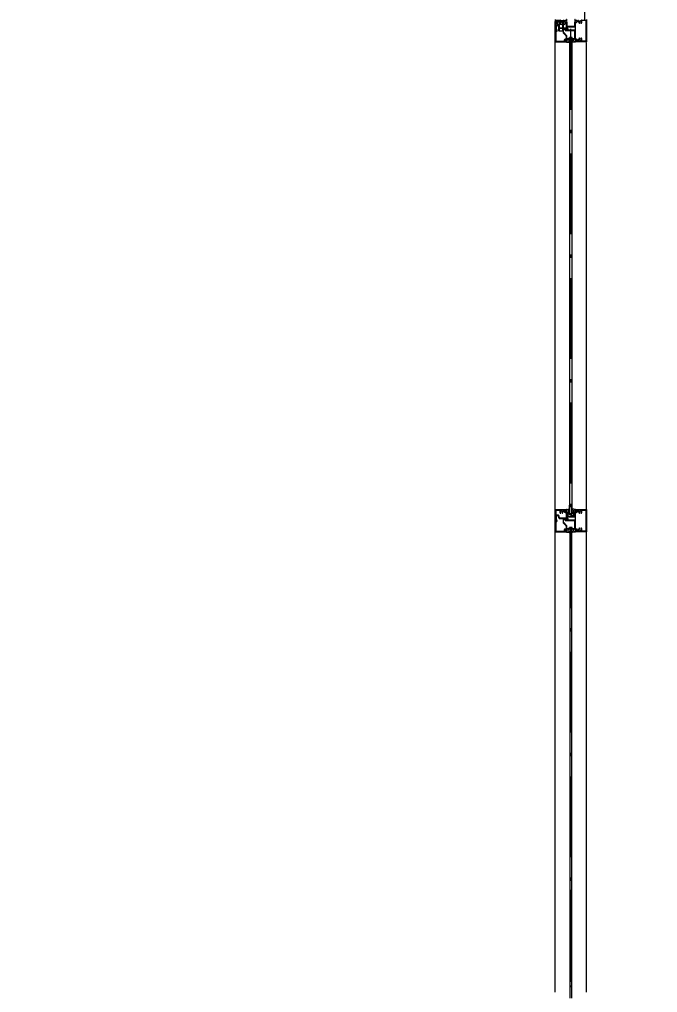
# Model space of a CAD drawing. Header units: millimetres. Extents: x -13466 to 37833, y -11727 to 34084.
# Drawn here: x 15923 to 17344, y 11163 to 13331 of the extents above; entities that cross this region are included whole.
import ezdxf

# ---------------------------------------------------------------- set-up
doc = ezdxf.new("R2010")
doc.units = ezdxf.units.MM
doc.header["$LTSCALE"] = 30
doc.header["$PDSIZE"] = 300
doc.linetypes.add('SXF_一点短鎖線', pattern=[9.25, 6, -1.5, 0.25, -1.5])
for name, color, linetype, lineweight in [('D-BMK', 2, 'SXF_一点短鎖線', 13), ('D-STR-DIM', 7, 'Continuous', 13), ('D-STR-STR1', 2, 'Continuous', 13)]:
    doc.layers.add(name, color=color, linetype=linetype, lineweight=lineweight)
doc.styles.add('MS ゴシック', font='MS Gothic.ttf')
doc.dimstyles.new('DIM-30-F', dxfattribs={"dimscale": 30, "dimtxt": 3.5, "dimasz": 2.5, "dimexe": 0, "dimexo": 2, "dimgap": 0.8, "dimtad": 1, "dimdec": 0, "dimzin": 0, "dimdsep": 46, "dimtxsty": 'MS ゴシック', "dimblk": 'OPEN', "dimcen": 0.1, "dimaunit": 1, "dimadec": 4, "dimazin": 0, "dimtfac": 1, "dimtdec": 0, "dimtmove": 2, "dimatfit": 3, "dimldrblk": 'OPEN', "dimfxl": 1, "dimtolj": 1, "dimtzin": 0, "dimlwd": -1, "dimlwe": -1, "dimarcsym": 2})

# ---------------------------------------------------------------- blocks, each defined once
blk = doc.blocks.new('_Open')
at = {"color": 0, "linetype": 'ByBlock', "lineweight": -2}
for p, q in [((-1, 0.167), (0, 0)), ((-1, -0.167), (0, 0)), ((0, 0), (-1, 0))]:
    blk.add_line(p, q, dxfattribs=at)
blk = doc.blocks.new('*D16')
at = {"layer": 'D-STR-DIM', "color": 0, "transparency": 16777216}
for p, q in [((10066.3, 11898), (10066.3, 11838)), ((10282.3, 11898), (10282.3, 11838)), ((10207.3, 11838), (10141.3, 11838))]:
    blk.add_line(p, q, dxfattribs=at)
at = {"layer": 'Defpoints', "color": 0, "transparency": 16777216}
for p in [(10066.3, 11838), (10066.3, 11838), (10282.3, 11838)]:
    blk.add_point(p, dxfattribs=at)
at = {"layer": 'D-STR-DIM', "color": 0, "transparency": 16777216, "xscale": 75, "yscale": 75, "zscale": 75, "rotation": 180}
blk.add_blockref('_Open', (10066.3, 11838), dxfattribs=at)
at = {"layer": 'D-STR-DIM', "color": 0, "transparency": 16777216, "xscale": 75, "yscale": 75, "zscale": 75}
blk.add_blockref('_Open', (10282.3, 11838), dxfattribs=at)
at = {"layer": 'D-STR-DIM', "color": 0, "transparency": 16777216, "insert": (10174.3, 12031.5), "char_height": 105, "width": 28696.388, "attachment_point": 5, "style": 'MS ゴシック'}
blk.add_mtext('\\A1;216', dxfattribs=at)
blk = doc.blocks.new('*D19')
at = {"layer": 'D-STR-DIM', "color": 0, "transparency": 16777216}
for p, q in [((9666.3, 12498), (9666.3, 12587)), ((9741.3, 12587), (9991.3, 12587)), ((10066.3, 12498), (10066.3, 12587))]:
    blk.add_line(p, q, dxfattribs=at)
at = {"layer": 'Defpoints', "color": 0, "transparency": 16777216}
for p in [(10066.3, 12587), (9666.3, 12438), (10066.3, 12438)]:
    blk.add_point(p, dxfattribs=at)
at = {"layer": 'D-STR-DIM', "color": 0, "transparency": 16777216, "xscale": 75, "yscale": 75, "zscale": 75, "rotation": 180}
blk.add_blockref('_Open', (9666.3, 12587), dxfattribs=at)
at = {"layer": 'D-STR-DIM', "color": 0, "transparency": 16777216, "xscale": 75, "yscale": 75, "zscale": 75}
blk.add_blockref('_Open', (10066.3, 12587), dxfattribs=at)
at = {"layer": 'D-STR-DIM', "color": 0, "transparency": 16777216, "insert": (9866.3, 12663.5), "char_height": 105, "width": 28854.797, "attachment_point": 5, "style": 'MS ゴシック'}
blk.add_mtext('\\A1;400', dxfattribs=at)
blk = doc.blocks.new('*D20')
at = {"layer": 'D-STR-DIM', "color": 0, "transparency": 16777216}
for p, q in [((8743.3, 12827.5), (8769.9, 12881.2)), ((8837.1, 12848), (9599.1, 12471.3)), ((9692.9, 12491.8), (9666.3, 12438))]:
    blk.add_line(p, q, dxfattribs=at)
at = {"layer": 'Defpoints', "color": 0, "transparency": 16777216}
for p in [(8769.9, 12881.2), (9666.3, 12438), (9666.3, 12438)]:
    blk.add_point(p, dxfattribs=at)
at = {"layer": 'D-STR-DIM', "color": 0, "transparency": 16777216, "xscale": 75, "yscale": 75, "zscale": 75}
for p, rotation in [((8769.9, 12881.2), 153.6900675261025), ((9666.3, 12438), 333.6900675261025)]:
    blk.add_blockref('_Open', p, dxfattribs=dict(at, rotation=rotation))
at = {"layer": 'D-STR-DIM', "color": 0, "transparency": 16777216, "insert": (9252, 12728.2), "char_height": 105, "width": 46998.713, "attachment_point": 5, "rotation": 333.6901, "style": 'MS ゴシック'}
blk.add_mtext('\\A1;R1000', dxfattribs=at)
blk = doc.blocks.new('*D36')
at = {"layer": 'D-STR-DIM', "color": 0, "transparency": 16777216}
for p, q in [((17517.8, 5420.1), (17309, 5420.1)), ((17309, 4995.1), (17309, 5345.1)), ((17552.8, 4920.1), (17309, 4920.1))]:
    blk.add_line(p, q, dxfattribs=at)
at = {"layer": 'Defpoints', "color": 0, "transparency": 16777216}
for p in [(17309, 5420.1), (17577.8, 5420.1), (17612.8, 4920.1)]:
    blk.add_point(p, dxfattribs=at)
at = {"layer": 'D-STR-DIM', "color": 0, "transparency": 16777216, "xscale": 75, "yscale": 75, "zscale": 75}
for p, rotation in [((17309, 5420.1), 90), ((17309, 4920.1), 270)]:
    blk.add_blockref('_Open', p, dxfattribs=dict(at, rotation=rotation))
at = {"layer": 'D-STR-DIM', "color": 0, "transparency": 16777216, "insert": (17232.5, 5170.1), "char_height": 105, "width": 18546.031, "attachment_point": 5, "rotation": 90, "style": 'MS ゴシック'}
blk.add_mtext('\\A1;50', dxfattribs=at)

msp = doc.modelspace()

# ---------------------------------------------------------------- linework, layer by layer
at = {"layer": 'D-BMK', "linetype": 'SXF_一点短鎖線', "lineweight": 9}
msp.add_line((17150.939, 8967.227), (17150.939, 15218.012), dxfattribs=at)
at = {"layer": 'D-STR-STR1', "linetype": 'Continuous', "lineweight": 9}
for p, q in [((17181.949, 13330.806), (17181.949, 13430.806)), ((17116.639, 13306.106), (17116.639, 13330.506)), ((17185.939, 13330.506), (17185.939, 13281.106)), ((17118.039, 13318.106), (17118.039, 13329.106)), ((17122.777, 13316.406), (17118.139, 13316.406)), ((17118.139, 13316.406), (17118.139, 13310.106)), ((17118.139, 13310.106), (17119.122, 13306.436)), ((17118.339, 13329.406), (17126.807, 13329.406)), ((17122.705, 13317.806), (17118.339, 13317.806)), ((17138.898, 13327.806), (17120.239, 13327.806)), ((17138.639, 13327.806), (17120.239, 13327.806)), ((17120.239, 13327.806), (17120.239, 13320.706)), ((17136.339, 13319.806), (17122.539, 13319.806)), ((17125.027, 13310.651), (17123.252, 13316.062)), ((17124.439, 13305.569), (17124.439, 13320.806)), ((17126.041, 13312.051), (17124.605, 13316.429)), ((17124.839, 13327.806), (17124.839, 13320.706)), ((17125.439, 13304.569), (17125.439, 13320.806)), ((17142.139, 13310.306), (17125.502, 13310.306)), ((17140.239, 13311.706), (17126.516, 13311.706)), ((17127.439, 13325.306), (17127.746, 13325.806)), ((17127.746, 13324.806), (17127.439, 13325.306)), ((17129.439, 13327.5), (17129.939, 13327.806)), ((17129.939, 13327.806), (17130.439, 13327.5)), ((17132.133, 13325.806), (17132.439, 13325.306)), ((17132.439, 13325.306), (17132.133, 13324.806)), ((17133.439, 13304.569), (17133.439, 13320.806)), ((17133.678, 13308.606), (17133.678, 13301.522)), ((17133.689, 13325.306), (17133.689, 13327.781)), ((17134.039, 13327.806), (17134.039, 13320.706)), ((17134.439, 13305.569), (17134.439, 13320.806)), ((17135.378, 13308.606), (17139.778, 13308.606)), ((17138.684, 13309.806), (17135.678, 13309.806)), ((17140.939, 13328.606), (17138.539, 13328.606)), ((17138.539, 13325.806), (17140.939, 13325.806)), ((17138.539, 13324.406), (17139.739, 13324.406)), ((17138.639, 13320.706), (17138.639, 13327.806)), ((17140.178, 13309.806), (17139.684, 13309.806)), ((17139.778, 13308.606), (17140.239, 13307.756)), ((17140.539, 13323.606), (17140.539, 13312.006)), ((17140.939, 13328.406), (17140.939, 13328.606)), ((17141.139, 13328.406), (17140.939, 13328.406)), ((17140.939, 13325.806), (17140.939, 13326.006)), ((17140.939, 13326.006), (17141.139, 13326.006)), ((17141.178, 13308.806), (17141.178, 13307.994)), ((17141.539, 13312.006), (17141.539, 13314.106)), ((17141.839, 13314.406), (17160.039, 13314.406)), ((17142.139, 13311.706), (17141.839, 13311.706)), ((17141.939, 13330.006), (17141.939, 13329.206)), ((17141.939, 13325.206), (17141.939, 13317.806)), ((17143.939, 13315.806), (17157.939, 13315.806)), ((17145.039, 13307.506), (17145.039, 13308.806)), ((17159.939, 13329.206), (17159.939, 13330.006)), ((17159.939, 13317.806), (17159.939, 13325.206)), ((17160.339, 13314.106), (17160.339, 13307.506)), ((17160.939, 13328.406), (17160.739, 13328.406)), ((17160.739, 13326.006), (17160.939, 13326.006)), ((17163.339, 13328.606), (17160.939, 13328.606)), ((17160.939, 13328.606), (17160.939, 13328.406)), ((17160.939, 13326.006), (17160.939, 13325.806)), ((17160.939, 13325.806), (17163.339, 13325.806)), ((17161.339, 13288.006), (17161.339, 13323.606)), ((17162.139, 13324.406), (17163.339, 13324.406)), ((17166.139, 13327.206), (17166.139, 13327.781)), ((17168.189, 13327.781), (17168.189, 13325.306)), ((17169.439, 13325.306), (17169.746, 13325.806)), ((17169.746, 13324.806), (17169.439, 13325.306)), ((17171.439, 13327.5), (17171.939, 13327.806)), ((17171.939, 13327.806), (17172.439, 13327.5)), ((17174.133, 13325.806), (17174.439, 13325.306)), ((17174.439, 13325.306), (17174.133, 13324.806)), ((17175.072, 13329.406), (17184.239, 13329.406)), ((17184.539, 13329.106), (17184.539, 13282.506)), ((17116.678, 13305.601), (17117.365, 13281.292)), ((17119.249, 13305.542), (17116.922, 13305.801)), ((17118.639, 13305.806), (17116.939, 13305.806)), ((17118.504, 13283.464), (17117.949, 13303.108)), ((17118.673, 13307.691), (17119.249, 13305.542)), ((17119.529, 13308.294), (17118.86, 13308.051)), ((17119.149, 13304.342), (17119.249, 13304.342)), ((17120.408, 13305.852), (17119.79, 13308.158)), ((17125.439, 13304.569), (17124.439, 13305.569)), ((17124.439, 13305.569), (17134.49, 13305.569)), ((17133.439, 13304.569), (17125.439, 13304.569)), ((17134.439, 13305.569), (17133.439, 13304.569)), ((17133.82, 13301.173), (17140.637, 13294.165)), ((17134.878, 13302.009), (17134.878, 13308.106)), ((17141.837, 13294.652), (17135.02, 13301.661)), ((17139.978, 13287.006), (17138.578, 13287.006)), ((17139.389, 13307.306), (17142.139, 13307.306)), ((17157.939, 13305.806), (17139.389, 13305.806)), ((17140.778, 13293.816), (17140.778, 13287.806)), ((17141.978, 13286.406), (17141.978, 13294.303)), ((17147.285, 13289.343), (17141.978, 13287.615)), ((17141.978, 13287.615), (17141.978, 13285.122)), ((17145.093, 13285.827), (17147.939, 13288.556)), ((17160.039, 13307.206), (17145.339, 13307.206)), ((17147.633, 13289.303), (17147.285, 13289.343)), ((17147.939, 13288.868), (17147.633, 13289.303)), ((17153.939, 13290.806), (17147.939, 13290.806)), ((17147.939, 13288.556), (17147.939, 13288.868)), ((17148.442, 12229.012), (17148.442, 13289.306)), ((17153.442, 13289.306), (17153.442, 12229.012)), ((17153.939, 13288.868), (17154.246, 13289.303)), ((17153.939, 13288.556), (17153.939, 13288.868)), ((17156.785, 13285.827), (17153.939, 13288.556)), ((17154.246, 13289.303), (17154.594, 13289.343)), ((17154.594, 13289.343), (17159.901, 13287.615)), ((17159.901, 13287.615), (17159.901, 13285.122)), ((17159.939, 13286.406), (17159.939, 13303.806)), ((17163.339, 13287.206), (17162.139, 13287.206)), ((17117.864, 13280.806), (17141.178, 13280.806)), ((17134.478, 13282.006), (17120.003, 13282.006)), ((17135.978, 13284.406), (17135.978, 13283.506)), ((17137.831, 13284.675), (17137.698, 13284.237)), ((17137.698, 13284.237), (17137.871, 13283.76)), ((17138.14, 13285.121), (17137.831, 13284.675)), ((17137.871, 13283.76), (17138.153, 13283.357)), ((17138.775, 13285.452), (17138.14, 13285.121)), ((17138.14, 13285.121), (17138.14, 13285.121)), ((17138.153, 13283.357), (17141.939, 13283.357)), ((17138.578, 13285.806), (17140.978, 13285.806)), ((17140.978, 13283.006), (17138.578, 13283.006)), ((17139.761, 13285.661), (17138.775, 13285.452)), ((17139.256, 13285.121), (17139.761, 13285.661)), ((17141.978, 13285.122), (17139.256, 13285.121)), ((17141.939, 13280.806), (17140.939, 13280.806)), ((17140.939, 13280.806), (17140.939, 13280.696)), ((17140.939, 13280.696), (17140.986, 13280.568)), ((17140.978, 13285.806), (17140.978, 13285.606)), ((17140.978, 13285.606), (17141.178, 13285.606)), ((17141.178, 13283.206), (17140.978, 13283.206)), ((17140.978, 13283.206), (17140.978, 13283.006)), ((17140.986, 13280.568), (17141.103, 13280.499)), ((17141.103, 13280.499), (17147.289, 13279.361)), ((17141.939, 13283.357), (17141.939, 13280.806)), ((17141.978, 13281.606), (17141.978, 13282.406)), ((17144.939, 13285.466), (17144.979, 13285.662)), ((17144.939, 13283.247), (17144.939, 13285.466)), ((17144.979, 13283.051), (17144.939, 13283.247)), ((17144.979, 13285.662), (17145.093, 13285.827)), ((17145.093, 13282.886), (17144.979, 13283.051)), ((17147.939, 13280.156), (17145.093, 13282.886)), ((17147.289, 13279.361), (17147.735, 13279.435)), ((17147.735, 13279.435), (17147.939, 13279.838)), ((17147.939, 13279.838), (17147.939, 13280.156)), ((17147.939, 13279.838), (17147.939, 13280.156)), ((17153.939, 13280.156), (17156.785, 13282.886)), ((17153.939, 13279.838), (17153.939, 13280.156)), ((17154.144, 13279.435), (17153.939, 13279.838)), ((17154.589, 13279.361), (17154.144, 13279.435)), ((17160.776, 13280.499), (17154.589, 13279.361)), ((17156.899, 13285.662), (17156.785, 13285.827)), ((17156.785, 13282.886), (17156.899, 13283.051)), ((17156.939, 13285.466), (17156.899, 13285.662)), ((17156.899, 13283.051), (17156.939, 13283.247)), ((17156.939, 13283.247), (17156.939, 13285.466)), ((17159.901, 13285.122), (17162.623, 13285.121)), ((17163.725, 13283.357), (17159.939, 13283.357)), ((17159.939, 13283.357), (17159.939, 13280.806)), ((17159.939, 13281.606), (17159.939, 13282.406)), ((17159.939, 13280.806), (17160.939, 13280.806)), ((17160.939, 13285.606), (17160.739, 13285.606)), ((17160.739, 13283.206), (17160.939, 13283.206)), ((17185.639, 13280.806), (17160.739, 13280.806)), ((17160.893, 13280.568), (17160.776, 13280.499)), ((17160.939, 13280.696), (17160.893, 13280.568)), ((17160.939, 13285.806), (17160.939, 13285.606)), ((17163.339, 13285.806), (17160.939, 13285.806)), ((17160.939, 13283.206), (17160.939, 13283.006)), ((17160.939, 13283.006), (17163.339, 13283.006)), ((17160.939, 13280.806), (17160.939, 13280.696)), ((17162.623, 13285.121), (17162.118, 13285.661)), ((17162.118, 13285.661), (17163.103, 13285.452)), ((17163.103, 13285.452), (17163.739, 13285.121)), ((17164.008, 13283.76), (17163.725, 13283.357)), ((17163.739, 13285.121), (17163.739, 13285.121)), ((17163.739, 13285.121), (17164.048, 13284.675)), ((17164.18, 13284.237), (17164.008, 13283.76)), ((17164.048, 13284.675), (17164.18, 13284.237)), ((17166.139, 13283.831), (17166.139, 13284.406)), ((17168.189, 13286.306), (17168.189, 13283.831)), ((17169.439, 13286.306), (17169.746, 13286.806)), ((17169.746, 13285.806), (17169.439, 13286.306)), ((17171.939, 13283.806), (17171.439, 13284.113)), ((17172.439, 13284.113), (17171.939, 13283.806)), ((17174.133, 13286.806), (17174.439, 13286.306)), ((17174.439, 13286.306), (17174.133, 13285.806)), ((17184.239, 13282.206), (17175.072, 13282.206)), ((17150.942, 12472.749), (17150.942, 12429.406)), ((17147.942, 12229.306), (17147.942, 12249.029)), ((17148.442, 12229.306), (17148.442, 12249.029)), ((17153.442, 12229.306), (17153.442, 12249.029)), ((17153.942, 12229.306), (17153.942, 12249.029)), ((17116.642, 12214.606), (17116.642, 12239.006)), ((17116.942, 12239.306), (17141.142, 12239.306)), ((17118.042, 12226.606), (17118.042, 12237.606)), ((17118.142, 12224.906), (17118.142, 12218.606)), ((17122.779, 12224.906), (17118.142, 12224.906)), ((17118.342, 12237.906), (17126.809, 12237.906)), ((17122.707, 12226.306), (17118.342, 12226.306)), ((17126.043, 12220.551), (17124.607, 12224.93)), ((17127.442, 12233.806), (17127.748, 12234.306)), ((17127.748, 12233.306), (17127.442, 12233.806)), ((17129.442, 12236), (17129.942, 12236.306)), ((17129.942, 12236.306), (17130.442, 12236)), ((17132.135, 12234.306), (17132.442, 12233.806)), ((17132.442, 12233.806), (17132.135, 12233.306)), ((17133.692, 12233.806), (17133.692, 12236.281)), ((17135.742, 12236.281), (17135.742, 12235.706)), ((17137.701, 12235.875), (17137.873, 12236.353)), ((17137.833, 12235.438), (17137.701, 12235.875)), ((17138.142, 12234.992), (17137.833, 12235.438)), ((17137.873, 12236.353), (17138.156, 12236.756)), ((17138.778, 12234.661), (17138.142, 12234.992)), ((17138.142, 12234.992), (17138.142, 12234.992)), ((17138.156, 12236.756), (17141.942, 12236.756)), ((17140.942, 12237.106), (17138.542, 12237.106)), ((17138.542, 12234.306), (17140.942, 12234.306)), ((17138.542, 12232.906), (17139.742, 12232.906)), ((17139.763, 12234.451), (17138.778, 12234.661)), ((17141.981, 12234.991), (17139.258, 12234.992)), ((17139.258, 12234.992), (17139.763, 12234.451)), ((17140.542, 12232.106), (17140.542, 12220.506)), ((17140.942, 12239.417), (17140.988, 12239.545)), ((17140.942, 12239.306), (17140.942, 12239.417)), ((17141.942, 12239.306), (17140.942, 12239.306)), ((17140.942, 12236.906), (17140.942, 12237.106)), ((17140.942, 12234.506), (17141.142, 12234.506)), ((17140.942, 12234.306), (17140.942, 12234.506)), ((17140.988, 12239.545), (17141.106, 12239.613)), ((17141.106, 12239.613), (17147.292, 12240.752)), ((17141.942, 12236.756), (17141.942, 12239.306)), ((17141.942, 12238.506), (17141.942, 12237.706)), ((17141.942, 12233.706), (17141.942, 12226.306)), ((17141.981, 12232.498), (17141.981, 12234.991)), ((17147.287, 12230.77), (17141.981, 12232.498)), ((17157.942, 12224.306), (17143.942, 12229.306)), ((17157.942, 12229.306), (17143.942, 12229.306)), ((17143.942, 12229.306), (17143.942, 12224.306)), ((17144.982, 12237.062), (17144.942, 12236.866)), ((17144.942, 12236.866), (17144.942, 12234.647)), ((17144.942, 12234.647), (17144.982, 12234.451)), ((17145.096, 12237.227), (17144.982, 12237.062)), ((17144.982, 12234.451), (17145.096, 12234.286)), ((17147.942, 12239.956), (17145.096, 12237.227)), ((17145.096, 12234.286), (17147.942, 12231.556)), ((17147.635, 12230.809), (17147.287, 12230.77)), ((17147.292, 12240.752), (17147.738, 12240.678)), ((17147.942, 12231.245), (17147.635, 12230.809)), ((17147.738, 12240.678), (17147.942, 12240.275)), ((17147.942, 12240.275), (17147.942, 12239.956)), ((17147.942, 12231.556), (17147.942, 12231.245)), ((17153.942, 12229.306), (17147.942, 12229.306)), ((17148.442, 12229.012), (17153.442, 12229.012)), ((17154.146, 12240.678), (17153.942, 12240.275)), ((17153.942, 12240.275), (17153.942, 12239.956)), ((17153.942, 12239.956), (17156.788, 12237.227)), ((17156.788, 12234.286), (17153.942, 12231.556)), ((17153.942, 12231.556), (17153.942, 12231.245)), ((17153.942, 12231.245), (17154.249, 12230.809)), ((17154.592, 12240.752), (17154.146, 12240.678)), ((17154.249, 12230.809), (17154.597, 12230.77)), ((17160.778, 12239.613), (17154.592, 12240.752)), ((17154.597, 12230.77), (17159.903, 12232.498)), ((17156.788, 12237.227), (17156.902, 12237.062)), ((17156.902, 12234.451), (17156.788, 12234.286)), ((17156.902, 12237.062), (17156.942, 12236.866)), ((17156.942, 12234.647), (17156.902, 12234.451)), ((17156.942, 12236.866), (17156.942, 12234.647)), ((17157.942, 12224.306), (17157.942, 12229.306)), ((17159.903, 12234.991), (17162.625, 12234.992)), ((17159.903, 12232.498), (17159.903, 12234.991)), ((17159.942, 12236.756), (17159.942, 12239.306)), ((17159.942, 12239.306), (17160.942, 12239.306)), ((17159.942, 12237.706), (17159.942, 12238.506)), ((17163.728, 12236.756), (17159.942, 12236.756)), ((17159.942, 12226.306), (17159.942, 12233.706)), ((17160.742, 12239.306), (17185.642, 12239.306)), ((17160.942, 12236.906), (17160.742, 12236.906)), ((17160.742, 12234.506), (17160.942, 12234.506)), ((17160.895, 12239.545), (17160.778, 12239.613)), ((17160.942, 12239.417), (17160.895, 12239.545)), ((17160.942, 12239.306), (17160.942, 12239.417)), ((17160.942, 12237.106), (17160.942, 12236.906)), ((17163.342, 12237.106), (17160.942, 12237.106)), ((17160.942, 12234.506), (17160.942, 12234.306)), ((17160.942, 12234.306), (17163.342, 12234.306)), ((17161.342, 12196.506), (17161.342, 12232.106)), ((17162.625, 12234.992), (17162.121, 12234.451)), ((17162.121, 12234.451), (17163.106, 12234.661)), ((17162.142, 12232.906), (17163.342, 12232.906)), ((17163.106, 12234.661), (17163.741, 12234.992)), ((17164.01, 12236.353), (17163.728, 12236.756)), ((17163.741, 12234.992), (17164.051, 12235.438)), ((17163.741, 12234.992), (17163.741, 12234.992)), ((17164.183, 12235.875), (17164.01, 12236.353)), ((17164.051, 12235.438), (17164.183, 12235.875)), ((17166.142, 12235.706), (17166.142, 12236.281)), ((17168.192, 12236.281), (17168.192, 12233.806)), ((17169.442, 12233.806), (17169.748, 12234.306)), ((17169.748, 12233.306), (17169.442, 12233.806)), ((17171.442, 12236), (17171.942, 12236.306)), ((17171.942, 12236.306), (17172.442, 12236)), ((17174.136, 12234.306), (17174.442, 12233.806)), ((17174.442, 12233.806), (17174.136, 12233.306)), ((17175.074, 12237.906), (17184.242, 12237.906)), ((17184.542, 12237.606), (17184.542, 12191.006)), ((17185.942, 12239.006), (17185.942, 12189.606)), ((17116.642, 12214.101), (17117.328, 12189.792)), ((17119.213, 12214.042), (17116.886, 12214.301)), ((17118.642, 12214.306), (17116.942, 12214.306)), ((17118.467, 12191.964), (17117.913, 12211.608)), ((17118.142, 12218.606), (17119.125, 12214.936)), ((17118.824, 12216.551), (17118.596, 12216.342)), ((17118.637, 12216.191), (17119.213, 12214.042)), ((17119.492, 12216.794), (17118.824, 12216.551)), ((17119.112, 12212.842), (17119.213, 12212.842)), ((17120.372, 12214.352), (17119.754, 12216.658)), ((17125.029, 12219.151), (17123.255, 12224.562)), ((17142.142, 12218.806), (17125.504, 12218.806)), ((17140.242, 12220.206), (17126.518, 12220.206)), ((17133.642, 12217.106), (17133.642, 12210.022)), ((17133.642, 12210.022), (17133.692, 12209.767)), ((17133.783, 12209.673), (17140.6, 12202.665)), ((17134.842, 12210.509), (17134.842, 12216.606)), ((17134.842, 12210.509), (17134.892, 12210.254)), ((17141.8, 12203.152), (17134.983, 12210.161)), ((17135.342, 12217.106), (17139.742, 12217.106)), ((17138.647, 12218.306), (17135.642, 12218.306)), ((17139.392, 12215.806), (17142.142, 12215.806)), ((17157.942, 12214.306), (17139.392, 12214.306)), ((17140.142, 12218.306), (17139.647, 12218.306)), ((17139.742, 12217.106), (17140.202, 12216.256)), ((17141.142, 12217.306), (17141.142, 12216.494)), ((17141.542, 12220.506), (17141.542, 12222.606)), ((17141.842, 12222.906), (17160.042, 12222.906)), ((17142.142, 12220.206), (17141.842, 12220.206)), ((17143.942, 12224.306), (17157.942, 12224.306)), ((17143.942, 12224.306), (17157.942, 12224.306)), ((17145.042, 12216.006), (17145.042, 12217.306)), ((17160.042, 12215.706), (17145.342, 12215.706)), ((17159.942, 12194.906), (17159.942, 12212.306)), ((17160.342, 12222.606), (17160.342, 12216.006)), ((17117.828, 12189.306), (17141.142, 12189.306)), ((17134.442, 12190.506), (17119.967, 12190.506)), ((17135.942, 12192.906), (17135.942, 12192.006)), ((17137.833, 12193.175), (17137.701, 12192.737)), ((17137.701, 12192.737), (17137.873, 12192.26)), ((17138.142, 12193.621), (17137.833, 12193.175)), ((17137.873, 12192.26), (17138.156, 12191.857)), ((17138.778, 12193.952), (17138.142, 12193.621)), ((17138.142, 12193.621), (17138.142, 12193.621)), ((17138.156, 12191.857), (17141.942, 12191.857)), ((17139.942, 12195.506), (17138.542, 12195.506)), ((17138.542, 12194.306), (17140.942, 12194.306)), ((17140.942, 12191.506), (17138.542, 12191.506)), ((17139.763, 12194.161), (17138.778, 12193.952)), ((17139.258, 12193.621), (17139.763, 12194.161)), ((17141.981, 12193.622), (17139.258, 12193.621)), ((17140.742, 12202.316), (17140.691, 12202.571)), ((17140.742, 12202.316), (17140.742, 12196.306)), ((17140.942, 12194.306), (17140.942, 12194.106)), ((17140.942, 12194.106), (17141.142, 12194.106)), ((17141.142, 12191.706), (17140.942, 12191.706)), ((17140.942, 12191.706), (17140.942, 12191.506)), ((17141.942, 12189.306), (17140.942, 12189.306)), ((17140.942, 12189.306), (17140.942, 12189.196)), ((17140.942, 12189.196), (17140.988, 12189.068)), ((17140.988, 12189.068), (17141.106, 12188.999)), ((17141.106, 12188.999), (17147.292, 12187.861)), ((17141.942, 12202.803), (17141.891, 12203.059)), ((17141.942, 12194.906), (17141.942, 12202.803)), ((17141.942, 12191.857), (17141.942, 12189.306)), ((17141.942, 12190.106), (17141.942, 12190.906)), ((17147.287, 12197.843), (17141.981, 12196.115)), ((17141.981, 12196.115), (17141.981, 12193.622)), ((17144.942, 12193.966), (17144.982, 12194.162)), ((17144.942, 12191.747), (17144.942, 12193.966)), ((17144.982, 12191.551), (17144.942, 12191.747)), ((17144.982, 12194.162), (17145.096, 12194.327)), ((17145.096, 12191.386), (17144.982, 12191.551)), ((17145.096, 12194.327), (17147.942, 12197.056)), ((17147.942, 12188.656), (17145.096, 12191.386)), ((17147.635, 12197.803), (17147.287, 12197.843)), ((17147.292, 12187.861), (17147.738, 12187.935)), ((17147.942, 12197.368), (17147.635, 12197.803)), ((17147.738, 12187.935), (17147.942, 12188.338)), ((17153.942, 12199.306), (17147.942, 12199.306)), ((17147.942, 12197.056), (17147.942, 12197.368)), ((17147.942, 12188.338), (17147.942, 12188.656)), ((17148.432, 12199.306), (17148.432, 11150.806)), ((17153.432, 11150.806), (17153.432, 12199.306)), ((17153.942, 12197.368), (17154.249, 12197.803)), ((17153.942, 12197.056), (17153.942, 12197.368)), ((17156.788, 12194.327), (17153.942, 12197.056)), ((17153.942, 12188.656), (17156.788, 12191.386)), ((17153.942, 12188.338), (17153.942, 12188.656)), ((17154.146, 12187.935), (17153.942, 12188.338)), ((17154.592, 12187.861), (17154.146, 12187.935)), ((17154.249, 12197.803), (17154.597, 12197.843)), ((17160.778, 12188.999), (17154.592, 12187.861)), ((17154.597, 12197.843), (17159.903, 12196.115)), ((17156.902, 12194.162), (17156.788, 12194.327)), ((17156.788, 12191.386), (17156.902, 12191.551)), ((17156.942, 12193.966), (17156.902, 12194.162)), ((17156.902, 12191.551), (17156.942, 12191.747)), ((17156.942, 12191.747), (17156.942, 12193.966)), ((17159.903, 12196.115), (17159.903, 12193.622)), ((17159.903, 12193.622), (17162.625, 12193.621)), ((17163.728, 12191.857), (17159.942, 12191.857)), ((17159.942, 12191.857), (17159.942, 12189.306)), ((17159.942, 12190.106), (17159.942, 12190.906)), ((17159.942, 12189.306), (17160.942, 12189.306)), ((17160.942, 12194.106), (17160.742, 12194.106)), ((17160.742, 12191.706), (17160.942, 12191.706)), ((17185.642, 12189.306), (17160.742, 12189.306)), ((17160.895, 12189.068), (17160.778, 12188.999)), ((17160.942, 12189.196), (17160.895, 12189.068)), ((17160.942, 12194.306), (17160.942, 12194.106)), ((17163.342, 12194.306), (17160.942, 12194.306)), ((17160.942, 12191.706), (17160.942, 12191.506)), ((17160.942, 12191.506), (17163.342, 12191.506)), ((17160.942, 12189.306), (17160.942, 12189.196)), ((17162.625, 12193.621), (17162.121, 12194.161)), ((17162.121, 12194.161), (17163.106, 12193.952)), ((17163.342, 12195.706), (17162.142, 12195.706)), ((17163.106, 12193.952), (17163.741, 12193.621)), ((17164.01, 12192.26), (17163.728, 12191.857)), ((17163.741, 12193.621), (17163.741, 12193.621)), ((17163.741, 12193.621), (17164.051, 12193.175)), ((17164.183, 12192.737), (17164.01, 12192.26)), ((17164.051, 12193.175), (17164.183, 12192.737)), ((17166.142, 12192.331), (17166.142, 12192.906)), ((17168.192, 12194.806), (17168.192, 12192.331)), ((17169.442, 12194.806), (17169.748, 12195.306)), ((17169.748, 12194.306), (17169.442, 12194.806)), ((17171.942, 12192.306), (17171.442, 12192.613)), ((17172.442, 12192.613), (17171.942, 12192.306)), ((17174.136, 12195.306), (17174.442, 12194.806)), ((17174.442, 12194.806), (17174.136, 12194.306)), ((17184.242, 12190.706), (17175.074, 12190.706)), ((17150.932, 11391.832), (17150.932, 11348.971)), ((17153.439, 11176.28), (17147.939, 11176.28)), ((17153.442, 11177.78), (17147.942, 11177.78)), ((17153.942, 11177.78), (17153.442, 11177.78))]:
    msp.add_line(p, q, dxfattribs=at)
at = {"layer": 'D-STR-STR1', "linetype": 'Continuous'}
for p, q in [((17115.932, 11164.306), (17115.932, 13326.364)), ((17185.942, 11164.306), (17185.942, 13279.606))]:
    msp.add_line(p, q, dxfattribs=at)
at = {"layer": 'D-STR-STR1', "linetype": 'Continuous', "lineweight": 9}
for points in [[(17116.886, 12214.301), (17116.647, 12214.15), (17116.642, 12214.101)], [(17119.754, 12216.658), (17119.509, 12216.8), (17119.492, 12216.794)]]:
    msp.add_lwpolyline(points, dxfattribs=at)
for centre, radius, start, end in [((17116.939, 13330.506), 0.3, 90, 180), ((17141.139, 13330.006), 0.8, 0, 90), ((17160.739, 13330.006), 0.8, 90, 180), ((17185.639, 13330.506), 0.3, 0, 90), ((17118.339, 13329.106), 0.3, 90, 180), ((17118.339, 13318.106), 0.3, 180, 270), ((17122.539, 13323.206), 3.4, 227.299998, 312.700002), ((17124.839, 13327.806), 3, 180, 0), ((17122.705, 13315.806), 2, 18.152707, 90), ((17122.777, 13315.906), 0.5, 18.152707, 90), ((17129.439, 13332.006), 12.2, 247.899999, 292.100001), ((17125.502, 13310.806), 0.5, 198.152707, 270), ((17126.516, 13312.206), 0.5, 198.152707, 270), ((17129.939, 13325.306), 3.75, 133.508291, 225.522489), ((17127.839, 13327.806), 3, 240, 0), ((17126.807, 13328.606), 0.8, 313.508291, 90), ((17127.838, 13323.166), 0.75, 225.522489, 45.522489), ((17129.939, 13325.306), 2.25, 102.839588, 167.160413), ((17129.939, 13325.306), 2.25, 192.839587, 225.522489), ((17130.839, 13327.806), 3, 234.677461, 0), ((17129.939, 13325.306), 2.25, 12.839587, 77.160412), ((17132.041, 13323.166), 0.75, 134.477511, 314.477511), ((17129.939, 13325.306), 2.25, 314.477511, 347.160413), ((17134.039, 13327.806), 3, 237.769049, 0), ((17129.939, 13325.306), 3.75, 314.477511, 0), ((17134.878, 13308.606), 1.2, 99.580503, 180), ((17134.714, 13327.781), 1.025, 0, 180), ((17136.339, 13323.206), 3.4, 227.299998, 312.700002), ((17135.178, 13309.806), 0.5, 0, 181.918245), ((17135.378, 13308.106), 0.5, 90, 180), ((17138.539, 13327.206), 2.8, 180, 270), ((17138.539, 13327.206), 1.4, 90, 270), ((17139.184, 13309.806), 0.5, 0, 180), ((17139.739, 13323.606), 0.8, 0, 90), ((17140.178, 13308.806), 1, 0, 90), ((17140.239, 13312.006), 0.3, 270, 0), ((17141.139, 13329.206), 0.8, 270, 0), ((17141.139, 13325.206), 0.8, 0, 90), ((17141.839, 13314.106), 0.3, 90, 180), ((17141.839, 13312.006), 0.3, 180, 270), ((17143.939, 13317.806), 2, 180, 270), ((17142.139, 13308.806), 2.9, 0, 90), ((17142.139, 13308.806), 1.5, 270, 90), ((17157.939, 13317.806), 2, 270, 0), ((17160.739, 13329.206), 0.8, 180, 270), ((17160.739, 13325.206), 0.8, 90, 180), ((17160.039, 13314.106), 0.3, 0, 90), ((17162.139, 13323.606), 0.8, 90, 180), ((17163.339, 13327.206), 1.4, 270, 90), ((17163.339, 13327.206), 2.8, 270, 0), ((17167.164, 13327.781), 1.025, 0, 180), ((17171.939, 13325.306), 3.75, 180, 225.522489), ((17169.838, 13323.166), 0.75, 225.522489, 45.522489), ((17171.939, 13325.306), 2.25, 102.839588, 167.160413), ((17171.939, 13325.306), 2.25, 192.839587, 225.522489), ((17171.939, 13325.306), 2.25, 12.839587, 77.160412), ((17174.041, 13323.166), 0.75, 134.477511, 314.477511), ((17171.939, 13325.306), 2.25, 314.477511, 347.160413), ((17175.072, 13328.606), 0.8, 90, 226.491709), ((17171.939, 13325.306), 3.75, 314.477511, 46.491709), ((17184.239, 13329.106), 0.3, 0, 90), ((17116.939, 13306.106), 0.3, 180, 270), ((17116.878, 13305.606), 0.2, 77.26538, 181.616975), ((17119.149, 13303.142), 1.2, 90, 181.616975), ((17118.639, 13306.306), 0.5, 270, 14.991716), ((17118.963, 13307.769), 0.3, 110.000001, 195), ((17119.249, 13305.542), 1.2, 270, 15), ((17119.597, 13308.106), 0.2, 15, 110.000001), ((17134.178, 13301.522), 0.5, 180, 224.204274), ((17135.378, 13302.009), 0.5, 180, 224.204274), ((17138.578, 13284.406), 2.6, 90, 180), ((17139.389, 13306.556), 0.75, 90, 270), ((17139.978, 13287.806), 0.8, 270, 0), ((17140.678, 13307.994), 0.5, 208.421509, 0), ((17140.278, 13293.816), 0.5, 0, 44.204274), ((17141.478, 13294.303), 0.5, 0, 44.204274), ((17145.339, 13307.506), 0.3, 180, 270), ((17157.939, 13303.806), 2, 0, 90), ((17160.039, 13307.506), 0.3, 270, 0), ((17162.139, 13288.006), 0.8, 180, 270), ((17163.339, 13284.406), 2.8, 0, 90), ((17171.939, 13286.306), 3.75, 134.477511, 180), ((17169.838, 13288.447), 0.75, 314.477511, 134.477511), ((17171.939, 13286.306), 2.25, 134.477511, 167.160413), ((17174.041, 13288.447), 0.75, 45.522489, 225.522489), ((17171.939, 13286.306), 2.25, 12.839587, 45.522489), ((17171.939, 13286.306), 3.75, 313.508291, 45.522489), ((17117.864, 13281.306), 0.5, 181.616975, 270), ((17120.003, 13283.506), 1.5, 181.616975, 270), ((17134.478, 13283.506), 1.5, 270, 0), ((17138.578, 13284.406), 1.4, 90, 270), ((17141.178, 13286.406), 0.8, 270, 0), ((17141.178, 13282.406), 0.8, 0, 90), ((17141.178, 13281.606), 0.8, 270, 0), ((17160.739, 13286.406), 0.8, 180, 270), ((17160.739, 13282.406), 0.8, 90, 180), ((17160.739, 13281.606), 0.8, 180, 270), ((17163.339, 13284.406), 1.4, 270, 90), ((17167.164, 13283.831), 1.025, 180, 0), ((17171.939, 13286.306), 2.25, 192.839587, 257.160412), ((17171.939, 13286.306), 2.25, 282.839588, 347.160413), ((17175.072, 13283.006), 0.8, 133.508291, 270), ((17184.239, 13282.506), 0.3, 270, 0), ((17185.639, 13281.106), 0.3, 270, 0), ((17116.942, 12239.006), 0.3, 90.000002, 179.999998), ((17118.342, 12237.606), 0.3, 90.000002, 179.999998), ((17118.342, 12226.606), 0.3, 179.999996, 270.000003), ((17122.779, 12224.406), 0.5, 18.152706, 90), ((17129.942, 12233.806), 2.25, 102.839588, 167.160413), ((17129.942, 12233.806), 2.25, 192.839587, 225.522488), ((17129.942, 12233.806), 2.25, 12.839587, 77.160412), ((17129.942, 12233.806), 2.25, 314.477511, 347.160413), ((17129.942, 12233.806), 3.75, 314.477511, 360), ((17171.942, 12233.806), 3.75, 180, 225.522489), ((17171.942, 12233.806), 2.25, 102.839588, 167.160413), ((17171.942, 12233.806), 2.25, 192.839587, 225.522489), ((17171.942, 12233.806), 2.25, 12.839587, 77.160412), ((17171.942, 12233.806), 2.25, 314.477511, 347.160413), ((17184.242, 12237.606), 0.3, 359.999999, 90.000001), ((17185.642, 12239.006), 0.3, 0.000002, 90), ((17116.942, 12214.606), 0.3, 180.000002, 269.999999), ((17119.112, 12211.642), 1.2, 90, 181.616975), ((17118.642, 12214.806), 0.5, 269.999999, 14.991717), ((17125.504, 12219.306), 0.5, 198.152705, 270.000001), ((17126.518, 12220.706), 0.5, 198.152705, 270.000002), ((17135.142, 12218.306), 0.5, 360, 181.918245), ((17140.642, 12216.494), 0.5, 208.421509, 360), ((17140.242, 12220.506), 0.3, 269.999999, 359.999999), ((17141.842, 12222.606), 0.3, 90, 179.999998), ((17141.842, 12220.506), 0.3, 180.000002, 270), ((17145.342, 12216.006), 0.3, 180.000004, 269.999997), ((17160.042, 12222.606), 0.3, 359.999997, 90.000001), ((17160.042, 12216.006), 0.3, 269.999999, 0.000002), ((17171.942, 12194.806), 3.75, 134.477511, 180), ((17171.942, 12194.806), 2.25, 134.477512, 167.160413), ((17171.942, 12194.806), 2.25, 192.839587, 257.160412), ((17171.942, 12194.806), 2.25, 282.839588, 347.160413), ((17171.942, 12194.806), 2.25, 12.839587, 45.522489), ((17184.242, 12191.006), 0.3, 270.000002, 359.999999), ((17185.642, 12189.606), 0.3, 269.999995, 0.000002)]:
    msp.add_arc(centre, radius, start, end, dxfattribs=at)
for points, knots in [([(17124.607, 12224.93), (17124.405, 12225.546), (17123.88, 12225.926), (17123.355, 12226.306), (17122.707, 12226.306)], [0, 0, 0, 0.5, 0.5, 1, 1, 1]), ([(17127.36, 12236.526), (17126.233, 12235.457), (17126.193, 12233.904), (17126.153, 12232.351), (17126.699, 12231.776), (17127.245, 12231.201), (17127.268, 12231.177), (17127.291, 12231.154), (17127.314, 12231.131)], [0, 0, 0, 0.25, 0.25, 0.5, 0.5, 0.75, 0.75, 1, 1, 1]), ([(17127.36, 12236.526), (17127.6, 12236.754), (17127.609, 12237.086), (17127.618, 12237.417), (17127.447, 12237.597), (17127.276, 12237.777), (17127.125, 12237.841), (17126.974, 12237.906), (17126.809, 12237.906)], [0, 0, 0, 0.25, 0.25, 0.5, 0.5, 0.75, 0.75, 1, 1, 1]), ([(17127.314, 12231.131), (17127.536, 12230.913), (17127.847, 12230.916), (17128.157, 12230.919), (17128.375, 12231.14), (17128.593, 12231.362), (17128.59, 12231.673), (17128.587, 12231.983), (17128.365, 12232.201)], [0, 0, 0, 0.25, 0.25, 0.5, 0.5, 0.75, 0.75, 1, 1, 1]), ([(17131.518, 12232.201), (17131.296, 12231.983), (17131.294, 12231.673), (17131.291, 12231.362), (17131.508, 12231.14), (17131.726, 12230.919), (17132.037, 12230.916), (17132.347, 12230.913), (17132.569, 12231.131)], [0, 0, 0, 0.25, 0.25, 0.5, 0.5, 0.75, 0.75, 1, 1, 1]), ([(17135.742, 12236.281), (17135.742, 12236.706), (17135.441, 12237.006), (17135.141, 12237.306), (17134.717, 12237.306), (17134.292, 12237.306), (17133.992, 12237.006), (17133.692, 12236.706), (17133.692, 12236.281)], [0, 0, 0, 0.25, 0.25, 0.5, 0.5, 0.75, 0.75, 1, 1, 1]), ([(17135.742, 12235.706), (17135.742, 12234.547), (17136.562, 12233.727), (17137.382, 12232.906), (17138.542, 12232.906)], [0, 0, 0, 0.5, 0.5, 1, 1, 1]), ([(17138.542, 12237.106), (17137.962, 12237.106), (17137.552, 12236.696), (17137.142, 12236.286), (17137.142, 12235.706), (17137.142, 12235.127), (17137.552, 12234.716), (17137.962, 12234.306), (17138.542, 12234.306)], [0, 0, 0, 0.25, 0.25, 0.5, 0.5, 0.75, 0.75, 1, 1, 1]), ([(17140.542, 12232.106), (17140.542, 12232.438), (17140.307, 12232.672), (17140.073, 12232.906), (17139.742, 12232.906)], [0, 0, 0, 0.5, 0.5, 1, 1, 1]), ([(17141.942, 12238.506), (17141.942, 12238.838), (17141.707, 12239.072), (17141.473, 12239.306), (17141.142, 12239.306)], [0, 0, 0, 0.5, 0.5, 1, 1, 1]), ([(17141.142, 12236.906), (17141.473, 12236.906), (17141.707, 12237.141), (17141.942, 12237.375), (17141.942, 12237.706)], [0, 0, 0, 0.5, 0.5, 1, 1, 1]), ([(17141.942, 12233.706), (17141.942, 12234.038), (17141.707, 12234.272), (17141.473, 12234.506), (17141.142, 12234.506)], [0, 0, 0, 0.5, 0.5, 1, 1, 1]), ([(17141.942, 12226.306), (17141.942, 12225.478), (17142.527, 12224.892), (17143.113, 12224.306), (17143.942, 12224.306)], [0, 0, 0, 0.5, 0.5, 1, 1, 1]), ([(17157.942, 12224.306), (17158.77, 12224.306), (17159.356, 12224.892), (17159.942, 12225.478), (17159.942, 12226.306)], [0, 0, 0, 0.5, 0.5, 1, 1, 1]), ([(17160.742, 12239.306), (17160.41, 12239.306), (17160.176, 12239.072), (17159.942, 12238.838), (17159.942, 12238.506)], [0, 0, 0, 0.5, 0.5, 1, 1, 1]), ([(17159.942, 12237.706), (17159.942, 12237.375), (17160.176, 12237.141), (17160.41, 12236.906), (17160.742, 12236.906)], [0, 0, 0, 0.5, 0.5, 1, 1, 1]), ([(17160.742, 12234.506), (17160.41, 12234.506), (17160.176, 12234.272), (17159.942, 12234.038), (17159.942, 12233.706)], [0, 0, 0, 0.5, 0.5, 1, 1, 1]), ([(17162.142, 12232.906), (17161.81, 12232.906), (17161.576, 12232.672), (17161.342, 12232.438), (17161.342, 12232.106)], [0, 0, 0, 0.5, 0.5, 1, 1, 1]), ([(17163.342, 12234.306), (17163.922, 12234.306), (17164.332, 12234.716), (17164.742, 12235.127), (17164.742, 12235.706), (17164.742, 12236.286), (17164.332, 12236.696), (17163.922, 12237.106), (17163.342, 12237.106)], [0, 0, 0, 0.25, 0.25, 0.5, 0.5, 0.75, 0.75, 1, 1, 1]), ([(17163.342, 12232.906), (17164.502, 12232.906), (17165.322, 12233.727), (17166.142, 12234.547), (17166.142, 12235.706)], [0, 0, 0, 0.5, 0.5, 1, 1, 1]), ([(17168.192, 12236.281), (17168.192, 12236.706), (17167.892, 12237.006), (17167.591, 12237.306), (17167.167, 12237.306), (17166.742, 12237.306), (17166.442, 12237.006), (17166.142, 12236.706), (17166.142, 12236.281)], [0, 0, 0, 0.25, 0.25, 0.5, 0.5, 0.75, 0.75, 1, 1, 1]), ([(17169.314, 12231.131), (17169.536, 12230.913), (17169.847, 12230.916), (17170.157, 12230.919), (17170.375, 12231.14), (17170.593, 12231.362), (17170.59, 12231.673), (17170.587, 12231.983), (17170.365, 12232.201)], [0, 0, 0, 0.25, 0.25, 0.5, 0.5, 0.75, 0.75, 1, 1, 1]), ([(17173.518, 12232.201), (17173.297, 12231.983), (17173.294, 12231.673), (17173.291, 12231.362), (17173.509, 12231.14), (17173.726, 12230.919), (17174.037, 12230.916), (17174.347, 12230.913), (17174.569, 12231.131)], [0, 0, 0, 0.25, 0.25, 0.5, 0.5, 0.75, 0.75, 1, 1, 1]), ([(17175.074, 12237.906), (17174.743, 12237.906), (17174.509, 12237.672), (17174.274, 12237.438), (17174.274, 12237.19), (17174.274, 12236.942), (17174.339, 12236.791), (17174.404, 12236.64), (17174.524, 12236.526)], [0, 0, 0, 0.25, 0.25, 0.5, 0.5, 0.75, 0.75, 1, 1, 1]), ([(17174.569, 12231.131), (17175.677, 12232.219), (17175.692, 12233.772), (17175.706, 12235.325), (17175.15, 12235.891), (17174.594, 12236.457), (17174.571, 12236.48), (17174.547, 12236.504), (17174.524, 12236.526)], [0, 0, 0, 0.25, 0.25, 0.5, 0.5, 0.75, 0.75, 1, 1, 1]), ([(17119.213, 12212.842), (17119.71, 12212.842), (17120.061, 12213.193), (17120.413, 12213.545), (17120.413, 12213.833), (17120.413, 12214.12), (17120.402, 12214.198), (17120.392, 12214.276), (17120.372, 12214.352)], [0, 0, 0, 0.25, 0.25, 0.5, 0.5, 0.75, 0.75, 1, 1, 1]), ([(17134.642, 12218.29), (17134.209, 12218.217), (17133.925, 12217.881), (17133.642, 12217.546), (17133.642, 12217.106)], [0, 0, 0, 0.5, 0.5, 1, 1, 1]), ([(17135.342, 12217.106), (17135.135, 12217.106), (17134.988, 12216.96), (17134.842, 12216.813), (17134.842, 12216.606)], [0, 0, 0, 0.5, 0.5, 1, 1, 1]), ([(17139.392, 12215.806), (17139.081, 12215.806), (17138.861, 12215.587), (17138.642, 12215.367), (17138.642, 12215.056), (17138.642, 12214.746), (17138.861, 12214.526), (17139.081, 12214.306), (17139.392, 12214.306)], [0, 0, 0, 0.25, 0.25, 0.5, 0.5, 0.75, 0.75, 1, 1, 1]), ([(17139.647, 12218.306), (17139.647, 12218.513), (17139.501, 12218.66), (17139.354, 12218.806), (17139.147, 12218.806), (17138.94, 12218.806), (17138.794, 12218.66), (17138.647, 12218.513), (17138.647, 12218.306)], [0, 0, 0, 0.25, 0.25, 0.5, 0.5, 0.75, 0.75, 1, 1, 1]), ([(17141.142, 12217.306), (17141.142, 12217.721), (17140.849, 12218.013), (17140.556, 12218.306), (17140.142, 12218.306)], [0, 0, 0, 0.5, 0.5, 1, 1, 1]), ([(17145.042, 12217.306), (17145.042, 12218.508), (17144.192, 12219.357), (17143.343, 12220.206), (17142.142, 12220.206)], [0, 0, 0, 0.5, 0.5, 1, 1, 1]), ([(17142.142, 12215.806), (17142.763, 12215.806), (17143.202, 12216.246), (17143.642, 12216.685), (17143.642, 12217.306), (17143.642, 12217.928), (17143.202, 12218.367), (17142.763, 12218.806), (17142.142, 12218.806)], [0, 0, 0, 0.25, 0.25, 0.5, 0.5, 0.75, 0.75, 1, 1, 1]), ([(17159.942, 12212.306), (17159.942, 12213.135), (17159.356, 12213.721), (17158.77, 12214.306), (17157.942, 12214.306)], [0, 0, 0, 0.5, 0.5, 1, 1, 1]), ([(17117.328, 12189.792), (17117.334, 12189.589), (17117.479, 12189.448), (17117.625, 12189.306), (17117.828, 12189.306)], [0, 0, 0, 0.5, 0.5, 1, 1, 1]), ([(17118.467, 12191.964), (17118.484, 12191.355), (17118.921, 12190.931), (17119.358, 12190.506), (17119.967, 12190.506)], [0, 0, 0, 0.5, 0.5, 1, 1, 1]), ([(17134.442, 12190.506), (17135.063, 12190.506), (17135.502, 12190.946), (17135.942, 12191.385), (17135.942, 12192.006)], [0, 0, 0, 0.5, 0.5, 1, 1, 1]), ([(17138.542, 12195.506), (17137.465, 12195.506), (17136.703, 12194.745), (17135.942, 12193.983), (17135.942, 12192.906)], [0, 0, 0, 0.5, 0.5, 1, 1, 1]), ([(17138.542, 12194.306), (17137.962, 12194.306), (17137.552, 12193.896), (17137.142, 12193.486), (17137.142, 12192.906), (17137.142, 12192.326), (17137.552, 12191.916), (17137.962, 12191.506), (17138.542, 12191.506)], [0, 0, 0, 0.25, 0.25, 0.5, 0.5, 0.75, 0.75, 1, 1, 1]), ([(17139.942, 12195.506), (17140.273, 12195.506), (17140.507, 12195.741), (17140.742, 12195.975), (17140.742, 12196.306)], [0, 0, 0, 0.5, 0.5, 1, 1, 1]), ([(17141.142, 12194.106), (17141.473, 12194.106), (17141.707, 12194.341), (17141.942, 12194.575), (17141.942, 12194.906)], [0, 0, 0, 0.5, 0.5, 1, 1, 1]), ([(17141.942, 12190.906), (17141.942, 12191.238), (17141.707, 12191.472), (17141.473, 12191.706), (17141.142, 12191.706)], [0, 0, 0, 0.5, 0.5, 1, 1, 1]), ([(17141.142, 12189.306), (17141.473, 12189.306), (17141.707, 12189.541), (17141.942, 12189.775), (17141.942, 12190.106)], [0, 0, 0, 0.5, 0.5, 1, 1, 1]), ([(17159.942, 12194.906), (17159.942, 12194.575), (17160.176, 12194.341), (17160.41, 12194.106), (17160.742, 12194.106)], [0, 0, 0, 0.5, 0.5, 1, 1, 1]), ([(17160.742, 12191.706), (17160.41, 12191.706), (17160.176, 12191.472), (17159.942, 12191.238), (17159.942, 12190.906)], [0, 0, 0, 0.5, 0.5, 1, 1, 1]), ([(17159.942, 12190.106), (17159.942, 12189.775), (17160.176, 12189.541), (17160.41, 12189.306), (17160.742, 12189.306)], [0, 0, 0, 0.5, 0.5, 1, 1, 1]), ([(17161.342, 12196.506), (17161.342, 12196.175), (17161.576, 12195.941), (17161.81, 12195.706), (17162.142, 12195.706)], [0, 0, 0, 0.5, 0.5, 1, 1, 1]), ([(17166.142, 12192.906), (17166.142, 12194.066), (17165.322, 12194.886), (17164.502, 12195.706), (17163.342, 12195.706)], [0, 0, 0, 0.5, 0.5, 1, 1, 1]), ([(17163.342, 12191.506), (17163.922, 12191.506), (17164.332, 12191.916), (17164.742, 12192.326), (17164.742, 12192.906), (17164.742, 12193.486), (17164.332, 12193.896), (17163.922, 12194.306), (17163.342, 12194.306)], [0, 0, 0, 0.25, 0.25, 0.5, 0.5, 0.75, 0.75, 1, 1, 1]), ([(17166.142, 12192.331), (17166.142, 12191.907), (17166.442, 12191.607), (17166.742, 12191.306), (17167.167, 12191.306), (17167.591, 12191.306), (17167.892, 12191.607), (17168.192, 12191.907), (17168.192, 12192.331)], [0, 0, 0, 0.25, 0.25, 0.5, 0.5, 0.75, 0.75, 1, 1, 1]), ([(17170.365, 12196.412), (17170.587, 12196.629), (17170.59, 12196.94), (17170.593, 12197.251), (17170.375, 12197.472), (17170.157, 12197.694), (17169.847, 12197.697), (17169.536, 12197.7), (17169.314, 12197.482)], [0, 0, 0, 0.25, 0.25, 0.5, 0.5, 0.75, 0.75, 1, 1, 1]), ([(17174.569, 12197.482), (17174.347, 12197.7), (17174.037, 12197.697), (17173.726, 12197.694), (17173.509, 12197.472), (17173.291, 12197.251), (17173.294, 12196.94), (17173.297, 12196.629), (17173.518, 12196.412)], [0, 0, 0, 0.25, 0.25, 0.5, 0.5, 0.75, 0.75, 1, 1, 1]), ([(17174.524, 12192.087), (17174.283, 12191.858), (17174.275, 12191.527), (17174.266, 12191.196), (17174.437, 12191.016), (17174.607, 12190.836), (17174.759, 12190.771), (17174.91, 12190.706), (17175.074, 12190.706)], [0, 0, 0, 0.25, 0.25, 0.5, 0.5, 0.75, 0.75, 1, 1, 1]), ([(17174.524, 12192.087), (17175.65, 12193.156), (17175.691, 12194.709), (17175.731, 12196.261), (17175.185, 12196.837), (17174.639, 12197.412), (17174.616, 12197.435), (17174.593, 12197.459), (17174.569, 12197.482)], [0, 0, 0, 0.25, 0.25, 0.5, 0.5, 0.75, 0.75, 1, 1, 1])]:
    msp.add_open_spline(points, degree=2, knots=knots, dxfattribs=at)

# ---------------------------------------------------------------- dimensions: what is measured, and where the dimension line sits
at = {"layer": 'D-STR-DIM'}
for base, p1, p2, angle, text, picture, middle in [((9666.306, 12438.012), (8769.897, 12881.239), (9666.306, 12438.012), 333.690068, 'R<>', '*D20', (9252.008, 12728.201)), ((17308.966, 5420.064), (17612.803, 4920.064), (17577.803, 5420.064), 90, '50', '*D36', (17232.466, 5170.064))]:
    dim = msp.add_linear_dim(base=base, p1=p1, p2=p2, angle=angle, text=text, dimstyle='DIM-30-F', dxfattribs=at)
    dim.commit()
    dim.dimension.update_dxf_attribs({"geometry": picture, "text_midpoint": middle})
dim = msp.add_linear_dim(base=(10066.306, 12587.012), p1=(9666.306, 12438.012), p2=(10066.306, 12438.012), dimstyle='DIM-30-F', dxfattribs=at)
dim.commit()
dim.dimension.update_dxf_attribs({"geometry": '*D19', "text_midpoint": (9866.306, 12663.512)})
dim = msp.add_linear_dim(base=(10066.306, 11838.012), p1=(10282.306, 11838.012), p2=(10066.306, 11838.012), angle=180, dimstyle='DIM-30-F', dxfattribs=at)
dim.commit()
dim.dimension.update_dxf_attribs({"geometry": '*D16', "text_midpoint": (10174.306, 12031.512)})

doc.saveas('drawing.dxf')
